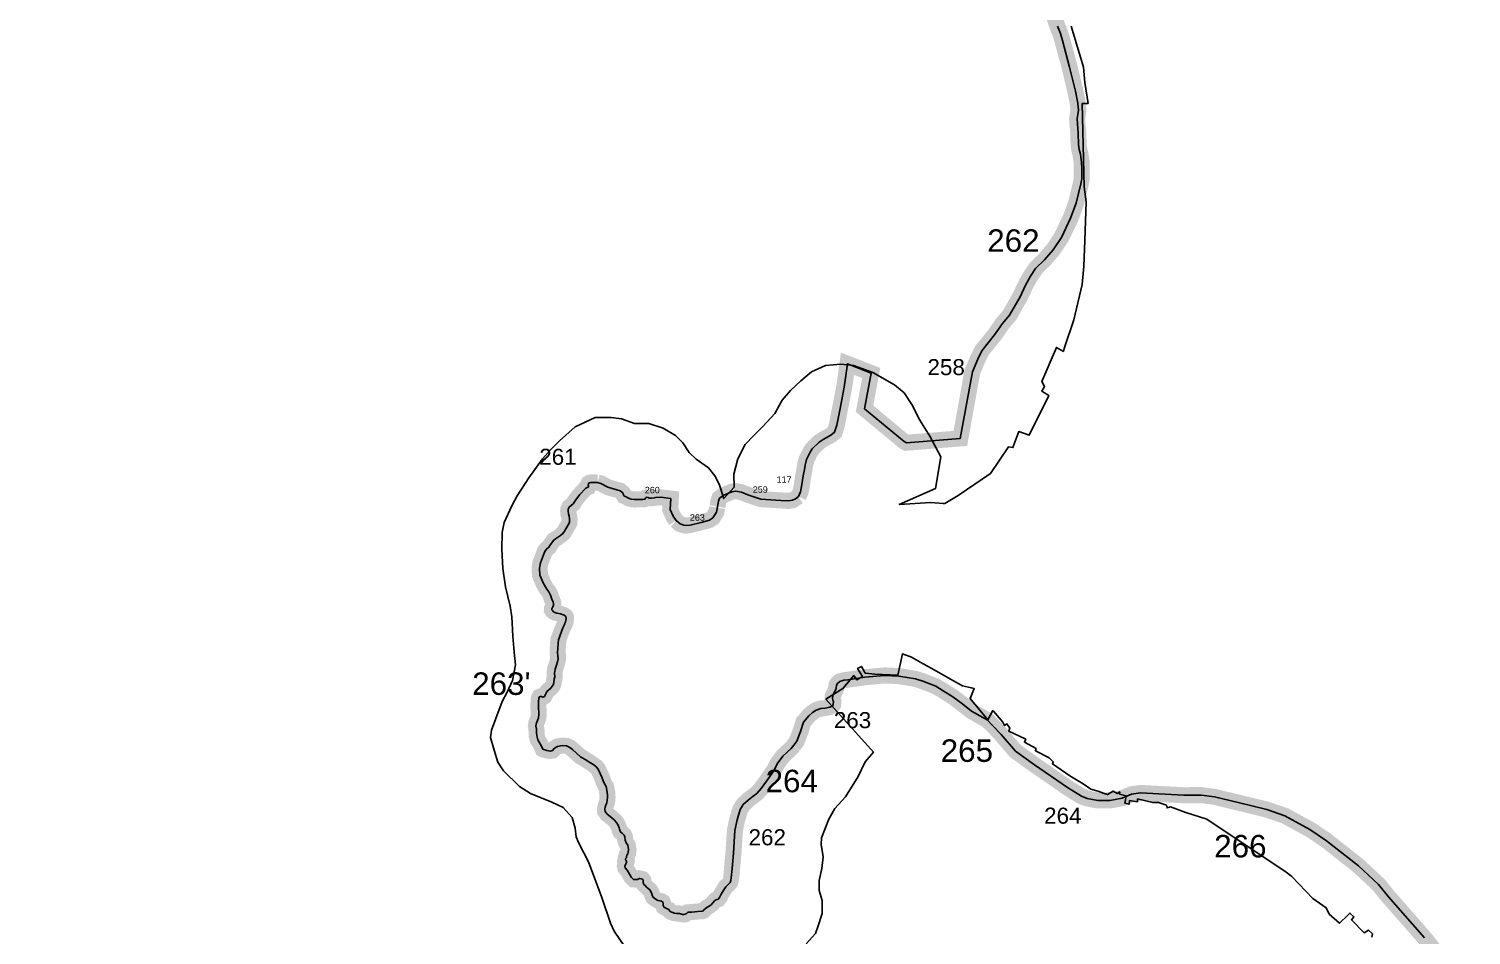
# Model space of a CAD drawing. Header units: metres. Extents: x 290946 to 378809, y 1824167 to 1998918.
# Drawn here: x 314091 to 318584, y 1878754 to 1881575 of the extents above; entities that cross this region are included whole.
import ezdxf

# ---------------------------------------------------------------- set-up
doc = ezdxf.new("R2010")
doc.units = ezdxf.units.M
for name, color, linetype in [('ARTIFICIALLY PROTECTED', 10, 'Continuous'), ('COASTLINE', 5, 'Continuous'), ('DISTRICT BOUNDRY', 86, 'Continuous'), ('NATURALLY PROTECTED', 3, 'Continuous'), ('UNPROTECTED', 130, 'Continuous')]:
    doc.layers.add(name, color=color, linetype=linetype)
doc.styles.get("Standard").update_dxf_attribs({"font": 'arial.ttf'})
picture_1 = doc.add_image_def('image4.ecw', size_in_pixel=(478612, 2026941.0))

msp = doc.modelspace()

# ---------------------------------------------------------------- linework, layer by layer
at = {"layer": 'ARTIFICIALLY PROTECTED', "const_width": 50, "flags": 128}
for points in [[(317278.1, 1881631.2), (317294.6, 1881582.8), (317303.9, 1881560.4), (317310, 1881539), (317332.7, 1881455.3), (317350.5, 1881381.3), (317358.1, 1881343.2), (317360, 1881322.1), (317358.6, 1881309.5), (317358.4, 1881307.7), (317356, 1881295.5), (317356.9, 1881279.3), (317359.7, 1881249.8), (317360.6, 1881215.2), (317362.9, 1881199.2), (317363.6, 1881196.2), (317366.3, 1881185.1), (317370.2, 1881158.8), (317370.5, 1881140.3), (317370.5, 1881107.5), (317367.2, 1881091.9), (317366.4, 1881088.5)], [(317020.6, 1880457.1), (316992.2, 1880299.9), (316824.1, 1880286.5), (316817, 1880290.1), (316693.8, 1880392.3), (316714.6, 1880503.4), (316640.7, 1880532.3), (316636.8, 1880502.8), (316630.5, 1880459.4), (316620.8, 1880409.7), (316616.5, 1880387.9), (316607.7, 1880341.2), (316600.5, 1880319.1), (316588.9, 1880310), (316564.7, 1880296.7), (316552, 1880288.1), (316531.2, 1880267.8), (316524.2, 1880256.7), (316513.5, 1880234.4), (316508.4, 1880216.7), (316506.9, 1880203.2), (316504.6, 1880192.4)], [(315862.2, 1880162.5), (315841.3, 1880162.9), (315836.6, 1880161.8), (315834.7, 1880160.6), (315833.5, 1880158.1), (315832.8, 1880154.3), (315833.5, 1880151.6), (315833.6, 1880149.6), (315832.7, 1880147.9), (315829.6, 1880146.7), (315825.5, 1880145.4), (315806.2, 1880124.1), (315794.1, 1880108.9), (315786.6, 1880096.5), (315773.9, 1880085.9), (315773.4, 1880084.8)], [(316106.6, 1880044.1), (316097.4, 1880058.1), (316088.5, 1880078.6), (316090.3, 1880112.6), (316064.1, 1880115.9), (316059.1, 1880116.6), (316042.2, 1880115.5), (316038.9, 1880114.6), (316029.5, 1880113.7), (316022.5, 1880114.4), (316019.7, 1880116), (316016.6, 1880116.5), (316013.7, 1880116.2), (316012.4, 1880115.3), (316011.6, 1880113.7), (316010.4, 1880111.2), (316007.7, 1880110.3), (316003.7, 1880109.9), (315994.7, 1880110), (315986.9, 1880110.1), (315977.1, 1880109.7), (315967.2, 1880111), (315958.3, 1880113.7), (315949.1, 1880119), (315944.8, 1880120.4), (315942.5, 1880123.9), (315940.6, 1880130.2), (315933, 1880137), (315894.5, 1880147.9), (315872.3, 1880159.8), (315862.2, 1880162.5)], [(316487.7, 1880119.1), (316469.7, 1880107.3), (316456.8, 1880105.4), (316433.5, 1880106.9), (316371.3, 1880110.9), (316330.3, 1880124.5), (316310.1, 1880132.5), (316310.1, 1880132.5), (316292.8, 1880136.1), (316280.3, 1880134.1), (316280.3, 1880134.1), (316255.6, 1880123.7), (316241.8, 1880113.7), (316238.5, 1880104.6), (316235.4, 1880087.7)], [(316561.2, 1879459.5), (316571.7, 1879460.5), (316586.1, 1879463.7), (316593.4, 1879466.8), (316595.8, 1879470.2), (316596.3, 1879474.2), (316596.9, 1879480.5), (316594.8, 1879485.5), (316594.6, 1879487.3), (316594.2, 1879491.1), (316595, 1879497.4), (316596.6, 1879502.7), (316601.8, 1879512), (316605.3, 1879521.2), (316606.3, 1879531.5), (316609.7, 1879537.5), (316617.3, 1879543.6), (316629, 1879547), (316641.4, 1879548.7), (316694.7, 1879556.3), (316755.5, 1879562.1), (316760.6, 1879561.9)], [(316272.7, 1878915), (316274.9, 1878917.5), (316277.1, 1878924.1), (316278.7, 1878932.3), (316281, 1878961.5), (316285.5, 1879008.4), (316290.1, 1879079.5), (316297, 1879113.1), (316306.3, 1879144.5), (316316.1, 1879159.9), (316331, 1879174.2), (316346.6, 1879186.1), (316358, 1879194.6), (316371.4, 1879209.7), (316388.5, 1879233.2), (316410.9, 1879265.6), (316421.9, 1879287), (316439.3, 1879310.9), (316465.4, 1879334.9), (316472.3, 1879343)], [(317155.6, 1879336), (317163.9, 1879326.4), (317223, 1879283.9), (317326.3, 1879212.8), (317369.4, 1879185.8), (317387.8, 1879178.9), (317420.9, 1879172.9), (317458.4, 1879172.9), (317496.2, 1879179.9), (317525.8, 1879192.4), (317554, 1879196.3), (317611.1, 1879193.1), (317688.2, 1879189.2), (317744, 1879189.5), (317783.8, 1879184.1), (317857.3, 1879166.4), (317947.1, 1879144.6), (318003.5, 1879125), (318081.5, 1879082.7), (318133.4, 1879047.7), (318232.7, 1878969.3), (318295.3, 1878911), (318325.7, 1878873.4), (318327.5, 1878871.4)], [(318327.5, 1878871.4), (318438.3, 1878745), (318482, 1878689.7)]]:
    msp.add_lwpolyline(points, dxfattribs=at)
at = {"layer": 'COASTLINE', "flags": 128}
msp.add_lwpolyline([(317294.6, 1881582.8), (317303.9, 1881560.4), (317310, 1881539), (317332.7, 1881455.3), (317350.5, 1881381.3), (317358.1, 1881343.2), (317360, 1881322.1), (317358.4, 1881307.7), (317356, 1881295.5), (317356.9, 1881279.3), (317359.7, 1881249.8), (317360.6, 1881215.2), (317362.9, 1881199.2), (317366.3, 1881185.1), (317370.2, 1881158.8), (317370.5, 1881140.3), (317370.5, 1881107.5), (317367.2, 1881091.9), (317353, 1881032.4), (317335.8, 1880985.2), (317307, 1880925.7), (317281.3, 1880887.2), (317254.3, 1880855.9), (317226.7, 1880828.3), (317210.7, 1880804.8), (317195.4, 1880777.3), (317178.2, 1880741.1), (317145.8, 1880683.5), (317123.7, 1880657.8), (317099, 1880621.9), (317059.1, 1880572.9), (317046.3, 1880546.5), (317029.7, 1880507.3), (316992.2, 1880299.9), (316824.1, 1880286.5), (316817, 1880290.1), (316693.8, 1880392.3), (316714.6, 1880503.4), (316640.7, 1880532.3), (316636.8, 1880502.8), (316630.5, 1880459.4), (316620.8, 1880409.7), (316616.5, 1880387.9), (316607.7, 1880341.2), (316600.5, 1880319.1), (316588.9, 1880310), (316564.7, 1880296.7), (316552, 1880288.1), (316531.2, 1880267.8), (316524.2, 1880256.7), (316513.5, 1880234.4), (316508.4, 1880216.7), (316506.9, 1880203.2), (316502.9, 1880183.9), (316499, 1880156.8), (316494.6, 1880133.7), (316487.7, 1880119.1), (316478.6, 1880111.9), (316469.7, 1880107.3), (316456.8, 1880105.4), (316433.5, 1880106.9), (316371.3, 1880110.9), (316330.3, 1880124.5), (316310.1, 1880132.5), (316292.8, 1880136.1), (316280.3, 1880134.1), (316255.6, 1880123.7), (316241.8, 1880113.7), (316238.5, 1880104.6), (316232.3, 1880070.7), (316221.2, 1880052.6), (316210.6, 1880045.7), (316185, 1880038.6), (316150.7, 1880030.3), (316138.5, 1880028.3), (316131, 1880029.4), (316119, 1880033.5), (316106.6, 1880044.1), (316097.4, 1880058.1), (316088.5, 1880078.6), (316090.3, 1880112.6), (316059.1, 1880116.6), (316042.2, 1880115.5), (316038.9, 1880114.6), (316029.5, 1880113.7), (316022.5, 1880114.4), (316019.7, 1880116), (316016.6, 1880116.5), (316013.7, 1880116.2), (316012.4, 1880115.3), (316011.6, 1880113.7), (316010.4, 1880111.2), (316007.7, 1880110.3), (316003.7, 1880109.9), (315994.7, 1880110), (315986.9, 1880110.1), (315977.1, 1880109.7), (315967.2, 1880111), (315958.3, 1880113.7), (315949.1, 1880119), (315944.8, 1880120.4), (315942.5, 1880123.9), (315940.6, 1880130.2), (315933, 1880137), (315894.5, 1880147.9), (315872.3, 1880159.8), (315862.2, 1880162.5), (315841.3, 1880162.9), (315836.6, 1880161.8), (315834.7, 1880160.6), (315833.5, 1880158.1), (315832.8, 1880154.3), (315833.5, 1880151.6), (315833.6, 1880149.6), (315832.7, 1880147.9), (315829.6, 1880146.7), (315825.5, 1880145.4), (315806.2, 1880124.1), (315794.1, 1880108.9), (315786.6, 1880096.5), (315773.9, 1880085.9), (315771.1, 1880079.5), (315770.5, 1880073.7), (315771.3, 1880064.6), (315773.6, 1880057.5), (315775.1, 1880049.2), (315774.5, 1880038.1), (315770.7, 1880030.6), (315759.6, 1880011.2), (315754, 1880003.6), (315746.5, 1879997.2), (315731.6, 1879987.1), (315725.7, 1879983.2), (315715.8, 1879969.8), (315710.8, 1879961.3), (315703, 1879955.6), (315697.4, 1879947.8), (315694.1, 1879937.6), (315684.2, 1879913.1), (315681.5, 1879896.1), (315682.8, 1879874.6), (315693.6, 1879848.2), (315703.8, 1879830.3), (315710.3, 1879822.4), (315715.6, 1879812.2), (315719.8, 1879799), (315723.9, 1879789.9), (315724.7, 1879785.6), (315724.8, 1879780.8), (315723.3, 1879775.7), (315721, 1879771.7), (315720, 1879769.2), (315719.9, 1879765.9), (315721.3, 1879763.7), (315725, 1879760.2), (315729.5, 1879757.8), (315735.5, 1879756.4), (315747.2, 1879753.7), (315757.9, 1879749.7), (315761.3, 1879747.2), (315763.5, 1879744), (315763.9, 1879739.3), (315762.8, 1879729.4), (315759.5, 1879721.1), (315754.5, 1879710.4), (315749.5, 1879698.9), (315740.2, 1879673.3), (315739.3, 1879662.8), (315738, 1879645.7), (315737.6, 1879633.7), (315738.9, 1879623.5), (315739.2, 1879613.7), (315737.2, 1879604.7), (315734.1, 1879594), (315729.8, 1879582.1), (315728.4, 1879569.4), (315728.7, 1879557.7), (315727.5, 1879550.8), (315725.9, 1879540.7), (315724.4, 1879534.3), (315721.2, 1879528.3), (315716.5, 1879522.6), (315709.9, 1879517.1), (315704.5, 1879511.7), (315701.6, 1879507.4), (315696.4, 1879496.9), (315692.8, 1879494.9), (315689.2, 1879495.8), (315687.6, 1879497), (315684.2, 1879496.8), (315681.4, 1879495.5), (315679.2, 1879490.9), (315678.5, 1879480.4), (315677.8, 1879466.1), (315678.9, 1879441.6), (315677.8, 1879430.2), (315674.6, 1879422), (315671.5, 1879414.3), (315670, 1879404.6), (315671.8, 1879395.2), (315672.2, 1879384.8), (315672.7, 1879373.6), (315675.7, 1879361.8), (315680.7, 1879354.3), (315684.5, 1879347.3), (315688.1, 1879339.7), (315691.3, 1879332.6), (315694.6, 1879331.1), (315704.5, 1879328.4), (315714.1, 1879326.7), (315722, 1879328.1), (315728.5, 1879335.2), (315737.1, 1879341), (315751.6, 1879343.7), (315765.5, 1879342.8), (315775.9, 1879338.2), (315784.1, 1879331.5), (315809.5, 1879309.1), (315823.7, 1879300.8), (315835, 1879293.5), (315850.1, 1879283.4), (315858.1, 1879277.6), (315863.7, 1879270.4), (315875.6, 1879245.8), (315879.5, 1879233.7), (315883.8, 1879224.4), (315888.8, 1879216.1), (315892.3, 1879198.4), (315892.8, 1879189.3), (315893.2, 1879182.5), (315892.6, 1879173.6), (315890.9, 1879165.6), (315890, 1879163.2), (315888.3, 1879158.4), (315886.2, 1879152.1), (315885, 1879145.5), (315885.8, 1879138.5), (315891.8, 1879130.4), (315901.1, 1879123.4), (315913.9, 1879112.4), (315920, 1879105.7), (315926, 1879095.6), (315929.1, 1879087.4), (315930.5, 1879083.5), (315932.2, 1879077.1), (315934.3, 1879074.1), (315939.4, 1879070.5), (315944.9, 1879065.3), (315947.2, 1879059.3), (315948.2, 1879048.8), (315951.6, 1879040.8), (315956.2, 1879033.4), (315958.8, 1879020.6), (315957.2, 1879010.5), (315956.3, 1879006.7), (315952.9, 1879002.8), (315951.8, 1878998.8), (315952.1, 1878994.8), (315949.4, 1878991.6), (315948.8, 1878988.4), (315950.8, 1878986.1), (315952.5, 1878983.4), (315951.9, 1878980), (315949.9, 1878975.5), (315947.3, 1878968), (315948.5, 1878963.1), (315954.1, 1878956.2), (315961.5, 1878944), (315967.9, 1878933.2), (315973.9, 1878927.2), (315980.6, 1878926.6), (315987.1, 1878926.9), (315993.2, 1878930.3), (315998.3, 1878929.4), (316002.4, 1878927.8), (316004.3, 1878925.4), (316004.6, 1878917.4), (316006.5, 1878911.8), (316010.1, 1878908.4), (316014.6, 1878903.5), (316019.4, 1878899), (316025.5, 1878894.2), (316030.3, 1878885.8), (316033.2, 1878875.3), (316035.3, 1878871.5), (316041.2, 1878866.8), (316050, 1878861.5), (316056.7, 1878860), (316061.7, 1878859.2), (316064.9, 1878857.1), (316066.5, 1878853), (316066.6, 1878845.7), (316068.1, 1878841.6), (316072.9, 1878838.7), (316079.3, 1878835.2), (316083.9, 1878833.2), (316085, 1878831.4), (316087, 1878828.4), (316090, 1878826.3), (316097, 1878824.1), (316101, 1878822.2), (316108.1, 1878821), (316112.3, 1878821), (316114.6, 1878821.2), (316117.9, 1878820.9), (316124, 1878818.8), (316126.9, 1878818.2), (316130.6, 1878817.9), (316135.1, 1878818.5), (316138.3, 1878820.5), (316142.2, 1878824.6), (316145.9, 1878825), (316156, 1878825.6), (316174.6, 1878827.3), (316187.5, 1878827.8), (316191.3, 1878829.3), (316194.2, 1878833), (316197.2, 1878835.4), (316203.4, 1878840.5), (316209.6, 1878843.8), (316215.6, 1878848.4), (316221.7, 1878854.7), (316227.7, 1878861.5), (316231.4, 1878864), (316238.1, 1878865.8), (316242.2, 1878870.9), (316247.2, 1878880.8), (316255.7, 1878895.2), (316261.5, 1878904.5), (316269.1, 1878910.8), (316274.9, 1878917.5), (316277.1, 1878924.1), (316278.7, 1878932.3), (316281, 1878961.5), (316285.5, 1879008.4), (316290.1, 1879079.5), (316297, 1879113.1), (316306.3, 1879144.5), (316316.1, 1879159.9), (316331, 1879174.2), (316346.6, 1879186.1), (316358, 1879194.6), (316371.4, 1879209.7), (316388.5, 1879233.2), (316410.9, 1879265.6), (316421.9, 1879287), (316439.3, 1879310.9), (316465.4, 1879334.9), (316473.5, 1879344.6), (316482.6, 1879357.2), (316494.3, 1879387.7), (316503.5, 1879417), (316520.1, 1879436.7), (316531.7, 1879446.8), (316542.8, 1879454.4), (316558.1, 1879459.2), (316571.7, 1879460.5), (316586.1, 1879463.7), (316593.4, 1879466.8), (316595.8, 1879470.2), (316596.3, 1879474.2), (316596.9, 1879480.5), (316594.8, 1879485.5), (316594.2, 1879491.1), (316595, 1879497.4), (316596.6, 1879502.7), (316601.8, 1879512), (316605.3, 1879521.2), (316606.3, 1879531.5), (316609.7, 1879537.5), (316617.3, 1879543.6), (316629, 1879547), (316641.4, 1879548.7), (316694.7, 1879556.3), (316755.5, 1879562.1), (316800.6, 1879560.1), (316852.2, 1879551.3), (316875.4, 1879544), (316915.6, 1879528.2), (316939, 1879514.4), (316969.4, 1879495.1), (316999.7, 1879472.2), (317027.5, 1879450.5), (317062.1, 1879431), (317075.9, 1879423.5), (317093.8, 1879405.5), (317119.2, 1879378.6), (317163.9, 1879326.4), (317223, 1879283.9), (317326.3, 1879212.8), (317369.4, 1879185.8), (317387.8, 1879178.9), (317420.9, 1879172.9), (317458.4, 1879172.9), (317496.2, 1879179.9), (317525.8, 1879192.4), (317554, 1879196.3), (317611.1, 1879193.1), (317688.2, 1879189.2), (317744, 1879189.5), (317783.8, 1879184.1), (317857.3, 1879166.4), (317947.1, 1879144.6), (318003.5, 1879125), (318081.5, 1879082.7), (318133.4, 1879047.7), (318232.7, 1878969.3), (318295.3, 1878911), (318325.7, 1878873.4), (318438.3, 1878745)], dxfattribs=at)
at = {"layer": 'DISTRICT BOUNDRY'}
for points in [[(317337, 1881583, 0), (317363.5, 1881496.9, 0), (317375.8, 1881455.2, 0), (317379.8, 1881407.9, 0), (317390, 1881342.7, 0), (317371.7, 1881342.1, 0), (317377.8, 1881083.5, 0), (317384, 1881036.5, 0), (317379.7, 1880916.2, 0), (317376.6, 1880836, 0), (317371.3, 1880778.8, 0), (317345.7, 1880668.7, 0), (317315.4, 1880580, 0), (317313.5, 1880570.7, 0), (317291.6, 1880582.9, 0), (317245.8, 1880477.1, 0), (317254.5, 1880461.2, 0), (317246.1, 1880447.1, 0), (317267.8, 1880433.2, 0), (317206.8, 1880309.7, 0), (317174.4, 1880321.2, 0), (317155.9, 1880271.2, 0), (317142.3, 1880274.1, 0), (317085.8, 1880190.5, 0), (316985.7, 1880121.7, 0), (316943.6, 1880097.2, 0), (316939, 1880097.5, 0), (316900.1, 1880100.1, 0), (316802, 1880094.2, 0), (316915.3, 1880144.1, 0), (316931.4, 1880242.7, 0), (316897.2, 1880306.5, 0), (316866, 1880356.4, 0), (316841.1, 1880405.5, 0), (316817.7, 1880441.4, 0), (316787.4, 1880466.3, 0), (316720, 1880505.1, 0), (316659.3, 1880526.7, 0), (316619.7, 1880530.5, 0), (316572, 1880527.3, 0), (316528.8, 1880506.8, 0), (316495, 1880479.2, 0), (316462.7, 1880448.9, 0), (316437.2, 1880419, 0), (316414.6, 1880377, 0), (316376.8, 1880336.9, 0), (316348.5, 1880308.9, 0), (316322.1, 1880281.2, 0), (316298.7, 1880236.4, 0), (316286.2, 1880188.6, 0), (316287.2, 1880147.8, 0), (316255.4, 1880112.5, 0), (316241, 1880157.9, 0), (316227.7, 1880183.7, 0), (316207.4, 1880208, 0), (316169.8, 1880234.8, 0), (316147.2, 1880255.8, 0), (316128.1, 1880285.8, 0), (316105, 1880308.8, 0), (316067, 1880331.5, 0), (316022.1, 1880345.9, 0), (315976.9, 1880346.8, 0), (315936.7, 1880361.2, 0), (315904.6, 1880365.3, 0), (315855, 1880365, 0), (315792.2, 1880335.5, 0), (315743.3, 1880292.8, 0), (315715.7, 1880264.8, 0), (315690.6, 1880236.3, 0), (315648.5, 1880177, 0), (315612.2, 1880121.3, 0), (315594.6, 1880090.4, 0), (315571.4, 1880038.5, 0), (315565.4, 1880006.6, 0), (315564.4, 1879955.4, 0), (315566.8, 1879895.3, 0), (315575.8, 1879837.4, 0), (315590.1, 1879778.1, 0), (315595, 1879744.3, 0), (315598.6, 1879684.8, 0), (315602.4, 1879634.7, 0), (315606.9, 1879595.2, 0), (315597.1, 1879546.6, 0), (315580.5, 1879510.5, 0), (315565.1, 1879481.2, 0), (315545.3, 1879427.6, 0), (315532.2, 1879392, 0), (315529.1, 1879369.4, 0), (315539.8, 1879329.5, 0), (315552, 1879292.5, 0), (315569.2, 1879264.8, 0), (315618.8, 1879216.5, 0), (315652.8, 1879194.7, 0), (315719.6, 1879167.5, 0), (315755.1, 1879150.8, 0), (315783, 1879119.9, 0), (315792.7, 1879086.3, 0), (315795.9, 1879059.6, 0), (315803.9, 1879039.5, 0), (315833.7, 1878982, 0), (315853.7, 1878928.6, 0), (315875.8, 1878870.7, 0), (315902.5, 1878790.7, 0), (315914.2, 1878766.5, 0), (315946.9, 1878717.2, 0)], [(316511.7, 1878726.9, 0), (316540.9, 1878759.1, 0), (316548.4, 1878779.7, 0), (316562.1, 1878821.3, 0), (316561.8, 1878861.6, 0), (316552, 1878892.8, 0), (316552.8, 1878923.3, 0), (316560.4, 1878961.4, 0), (316565.1, 1878997.5, 0), (316558.5, 1879035.8, 0), (316559.6, 1879056.5, 0), (316582.4, 1879115, 0), (316601.5, 1879148.4, 0), (316634.5, 1879183.9, 0), (316673.7, 1879247, 0), (316695.7, 1879293.5, 0), (316721.3, 1879322.8, 0), (316573.7, 1879488.2, 0), (316626.6, 1879521.3, 0), (316660.4, 1879561.4, 0), (316669.7, 1879548.9, 0), (316687.4, 1879558.7, 0), (316672.3, 1879583.8, 0), (316684.1, 1879590.1, 0), (316689.5, 1879580.6, 0), (316695.9, 1879569.3, 0), (316716.4, 1879567.4, 0), (316726.2, 1879566.5, 0), (316797.9, 1879563, 0), (316811.6, 1879629, 0), (316839.9, 1879618.7, 0), (316849.8, 1879613.7, 0), (316867, 1879603.9, 0), (316901.5, 1879584.2, 0), (316970.6, 1879545.6, 0), (316999, 1879529.8, 0), (317026.7, 1879523.4, 0), (317035.5, 1879521.4, 0), (317022.7, 1879490.2, 0), (317078.4, 1879424.2, 0), (317093.3, 1879452.8, 0), (317095.3, 1879450.5, 0), (317124.7, 1879417.1, 0), (317125.9, 1879414.8, 0), (317130.3, 1879405.8, 0), (317137.6, 1879411, 0), (317146.6, 1879398.4, 0), (317143.1, 1879389.1, 0), (317177, 1879372.8, 0), (317196.2, 1879363.6, 0), (317191.8, 1879354.7, 0), (317228.1, 1879334.9, 0), (317226.4, 1879327.5, 0), (317268.6, 1879305.2, 0), (317281.8, 1879293.3, 0), (317279, 1879287.3, 0), (317332.9, 1879249.6, 0), (317375.4, 1879224.3, 0), (317398.8, 1879208.1, 0), (317417.2, 1879203.2, 0), (317425, 1879200.4, 0), (317432, 1879198, 0), (317440.4, 1879195, 0), (317451, 1879191.3, 0), (317455.8, 1879194.6, 0), (317468.6, 1879202.1, 0), (317480.8, 1879194.4, 0), (317488.6, 1879199.3, 0), (317488.1, 1879193, 0), (317508.4, 1879187.8, 0), (317506.4, 1879174.9, 0), (317504.7, 1879164.3, 0), (317517.7, 1879161.1, 0), (317519.5, 1879172.5, 0), (317544.1, 1879168.5, 0), (317544.5, 1879177.5, 0), (317591.8, 1879166.5, 0), (317609.4, 1879166.6, 0), (317634.7, 1879158.1, 0), (317636.4, 1879149.7, 0), (317646.7, 1879153.1, 0), (317695.1, 1879135.7, 0), (317759.7, 1879114.2, 0), (318006.9, 1878949.8, 0), (318025.3, 1878935.8, 0), (318090.2, 1878868.2, 0), (318132.1, 1878838.9, 0), (318141.1, 1878819, 0), (318173, 1878790.7, 0), (318199.8, 1878816.1, 0), (318206.1, 1878822.2, 0), (318218.3, 1878811, 0), (318210.5, 1878801.7, 0), (318249.8, 1878761.2, 0), (318263.5, 1878769.3, 0), (318273.7, 1878760.3, 0), (318276.7, 1878757.7, 0), (318274.6, 1878747.2, 0)]]:
    msp.add_polyline3d(points, dxfattribs=at)
at = {"layer": 'NATURALLY PROTECTED', "const_width": 50, "flags": 128}
for points in [[(317366.4, 1881088.5), (317353, 1881032.4), (317335.8, 1880985.2), (317307, 1880925.7), (317281.3, 1880887.2), (317254.3, 1880855.9), (317226.7, 1880828.3), (317210.7, 1880804.8), (317195.4, 1880777.3), (317178.2, 1880741.1), (317145.8, 1880683.5), (317123.7, 1880657.8), (317099, 1880621.9), (317059.1, 1880572.9), (317046.3, 1880546.5), (317029.7, 1880507.3), (317020.6, 1880457.1)], [(315773.4, 1880084.8), (315771.1, 1880079.5), (315770.5, 1880073.7), (315771.3, 1880064.6), (315773.6, 1880057.5), (315775.1, 1880049.2), (315774.5, 1880038.1), (315770.7, 1880030.6), (315759.6, 1880011.2), (315754, 1880003.6), (315746.5, 1879997.2), (315731.6, 1879987.1), (315725.7, 1879983.2), (315715.8, 1879969.8), (315710.8, 1879961.3), (315703, 1879955.6), (315697.4, 1879947.8), (315694.1, 1879937.6), (315684.2, 1879913.1), (315681.5, 1879896.1), (315682.8, 1879874.6), (315693.6, 1879848.2), (315703.8, 1879830.3), (315710.3, 1879822.4), (315715.6, 1879812.2), (315719.8, 1879799), (315723.9, 1879789.9), (315724.7, 1879785.6), (315724.8, 1879780.8), (315723.3, 1879775.7), (315721, 1879771.7), (315720, 1879769.2), (315719.9, 1879765.9), (315721.3, 1879763.7), (315725, 1879760.2), (315729.5, 1879757.8), (315735.5, 1879756.4), (315747.2, 1879753.7), (315757.9, 1879749.7), (315761.3, 1879747.2), (315763.5, 1879744), (315763.9, 1879739.3), (315762.8, 1879729.4), (315759.5, 1879721.1), (315754.5, 1879710.4), (315749.5, 1879698.9), (315740.2, 1879673.3), (315739.3, 1879662.8), (315738, 1879645.7), (315737.6, 1879633.7), (315738.9, 1879623.5), (315739.2, 1879613.7), (315737.2, 1879604.7), (315734.1, 1879594), (315729.8, 1879582.1), (315728.4, 1879569.4), (315728.7, 1879557.7), (315727.5, 1879550.8), (315725.9, 1879540.7), (315724.4, 1879534.3), (315721.2, 1879528.3), (315716.5, 1879522.6), (315709.9, 1879517.1), (315704.5, 1879511.7), (315701.6, 1879507.4), (315696.4, 1879496.9), (315692.8, 1879494.9), (315689.2, 1879495.8), (315687.6, 1879497), (315684.2, 1879496.8), (315681.4, 1879495.5), (315679.2, 1879490.9), (315678.5, 1879480.4), (315677.8, 1879466.1), (315678.9, 1879441.6), (315677.8, 1879430.2), (315674.6, 1879422), (315671.5, 1879414.3), (315670, 1879404.6), (315671.8, 1879395.2), (315672.2, 1879384.8), (315672.7, 1879373.6), (315675.7, 1879361.8), (315680.7, 1879354.3), (315684.5, 1879347.3), (315688.1, 1879339.7), (315691.3, 1879332.6), (315694.6, 1879331.1), (315704.5, 1879328.4), (315714.1, 1879326.7), (315722, 1879328.1), (315728.5, 1879335.2), (315737.1, 1879341), (315751.6, 1879343.7), (315765.5, 1879342.8), (315775.9, 1879338.2), (315784.1, 1879331.5), (315809.5, 1879309.1), (315823.7, 1879300.8), (315835, 1879293.5), (315850.1, 1879283.4), (315858.1, 1879277.6), (315863.7, 1879270.4), (315875.6, 1879245.8), (315879.5, 1879233.7), (315883.8, 1879224.4), (315888.8, 1879216.1), (315892.3, 1879198.4), (315892.8, 1879189.3), (315893.2, 1879182.5), (315892.6, 1879173.6), (315890.9, 1879165.6), (315890, 1879163.2), (315888.3, 1879158.4), (315886.2, 1879152.1), (315885, 1879145.5), (315885.8, 1879138.5), (315891.8, 1879130.4), (315901.1, 1879123.4), (315913.9, 1879112.4), (315920, 1879105.7), (315926, 1879095.6), (315929.1, 1879087.4), (315930.5, 1879083.5), (315932.2, 1879077.1), (315934.3, 1879074.1), (315939.4, 1879070.5), (315944.9, 1879065.3), (315947.2, 1879059.3), (315948.2, 1879048.8), (315951.6, 1879040.8), (315956.2, 1879033.4), (315958.8, 1879020.6), (315957.2, 1879010.5), (315956.3, 1879006.7), (315952.9, 1879002.8), (315951.8, 1878998.8), (315952.1, 1878994.8), (315949.4, 1878991.6), (315948.8, 1878988.4), (315950.8, 1878986.1), (315952.5, 1878983.4), (315951.9, 1878980), (315949.9, 1878975.5), (315947.3, 1878968), (315948.5, 1878963.1), (315954.1, 1878956.2), (315961.5, 1878944), (315967.9, 1878933.2), (315973.9, 1878927.2), (315980.6, 1878926.6), (315987.1, 1878926.9), (315993.2, 1878930.3), (315998.3, 1878929.4), (316002.4, 1878927.8), (316004.3, 1878925.4), (316004.6, 1878917.4), (316006.5, 1878911.8), (316010.1, 1878908.4), (316014.6, 1878903.5), (316019.4, 1878899), (316025.5, 1878894.2), (316030.3, 1878885.8), (316033.2, 1878875.3), (316035.3, 1878871.5), (316041.2, 1878866.8), (316050, 1878861.5), (316056.7, 1878860), (316061.7, 1878859.2), (316064.9, 1878857.1), (316066.5, 1878853), (316066.6, 1878845.7), (316068.1, 1878841.6), (316072.9, 1878838.7), (316079.3, 1878835.2), (316083.9, 1878833.2), (316085, 1878831.4), (316087, 1878828.4), (316090, 1878826.3), (316097, 1878824.1), (316101, 1878822.2), (316108.1, 1878821), (316112.3, 1878821), (316114.6, 1878821.2), (316117.9, 1878820.9), (316124, 1878818.8), (316126.9, 1878818.2), (316130.6, 1878817.9), (316135.1, 1878818.5), (316138.3, 1878820.5), (316142.2, 1878824.6), (316145.9, 1878825), (316156, 1878825.6), (316174.6, 1878827.3), (316187.5, 1878827.8), (316191.3, 1878829.3), (316194.2, 1878833), (316197.2, 1878835.4), (316203.4, 1878840.5), (316209.6, 1878843.8), (316215.6, 1878848.4), (316221.7, 1878854.7), (316227.7, 1878861.5), (316231.4, 1878864), (316238.1, 1878865.8), (316242.2, 1878870.9), (316247.2, 1878880.8), (316255.7, 1878895.2), (316261.5, 1878904.5), (316269.1, 1878910.8), (316272.7, 1878915)], [(316234.8, 1880084.6), (316232.3, 1880070.7), (316221.2, 1880052.6), (316210.6, 1880045.7), (316185, 1880038.6), (316150.7, 1880030.3), (316138.5, 1880028.3), (316131, 1880029.4), (316119, 1880033.5), (316106.6, 1880044.1)], [(316760.6, 1879561.9), (316800.6, 1879560.1), (316852.2, 1879551.3), (316875.4, 1879544), (316915.6, 1879528.2), (316939, 1879514.4), (316969.4, 1879495.1), (316999.7, 1879472.2), (317027.5, 1879450.5), (317062.1, 1879431), (317075.9, 1879423.5), (317093.8, 1879405.5), (317119.2, 1879378.6), (317155.6, 1879336)], [(316472.3, 1879343), (316473.5, 1879344.6), (316482.6, 1879357.2), (316494.3, 1879387.7), (316503.5, 1879417), (316520.1, 1879436.7), (316531.7, 1879446.8), (316542.8, 1879454.4), (316558.1, 1879459.2), (316561.2, 1879459.5)]]:
    msp.add_lwpolyline(points, dxfattribs=at)
at = {"layer": 'UNPROTECTED', "const_width": 50, "flags": 128}
msp.add_lwpolyline([(316504.6, 1880192.4), (316502.9, 1880183.9), (316499, 1880156.8), (316494.6, 1880133.7), (316487.7, 1880119.1)], dxfattribs=at)

# ---------------------------------------------------------------- texts
at = {"layer": 'ARTIFICIALLY PROTECTED', "attachment_point": 1}
for s, width, insert, char_height in [('258', 176.853, (316889.9, 1880546.8), 50), ('261', 112.837, (315680.5, 1880267.7), 50), ('260', 84.374, (316009.4, 1880149.1), 20), ('259', 84.374, (316345.7, 1880150.7), 20), ('263', 171.377, (316598.1, 1879448), 50), ('264', 84.374, (317253.2, 1879150.6), 50), ('262', 176.038, (316332.5, 1879083.3), 50)]:
    msp.add_mtext_dynamic_manual_height_columns(s, width=width, gutter_width=1, heights=[74.2], dxfattribs=dict(at, insert=insert, char_height=char_height))
at = {"layer": 'NATURALLY PROTECTED', "attachment_point": 1}
for s, width, insert, char_height in [('262', 95.172, (317075.9, 1880950.7), 70), ('263', 199.123, (316149.7, 1880063.7), 20), ("263'", 262.654, (315471.6, 1879571.5), 70), ('265', 95.172, (316931, 1879363), 70), ('264', 262.654, (316385.6, 1879268.5), 70), ('266', 95.172, (317783, 1879065.6), 70)]:
    msp.add_mtext_dynamic_manual_height_columns(s, width=width, gutter_width=1, heights=[0], dxfattribs=dict(at, insert=insert, char_height=char_height))
at = {"layer": 'UNPROTECTED', "insert": (316419.9, 1880181.7), "char_height": 20, "attachment_point": 1}
msp.add_mtext_dynamic_manual_height_columns('117', width=70.183, gutter_width=1, heights=[0], dxfattribs=at)

# ---------------------------------------------------------------- pictures from other files: only their frames are drawn
image = msp.add_image(picture_1, insert=(307379.5, 1854357.6), size_in_units=(14358.4, 60808.2))
image.dxf.flags = 7

doc.saveas('drawing.dxf')
